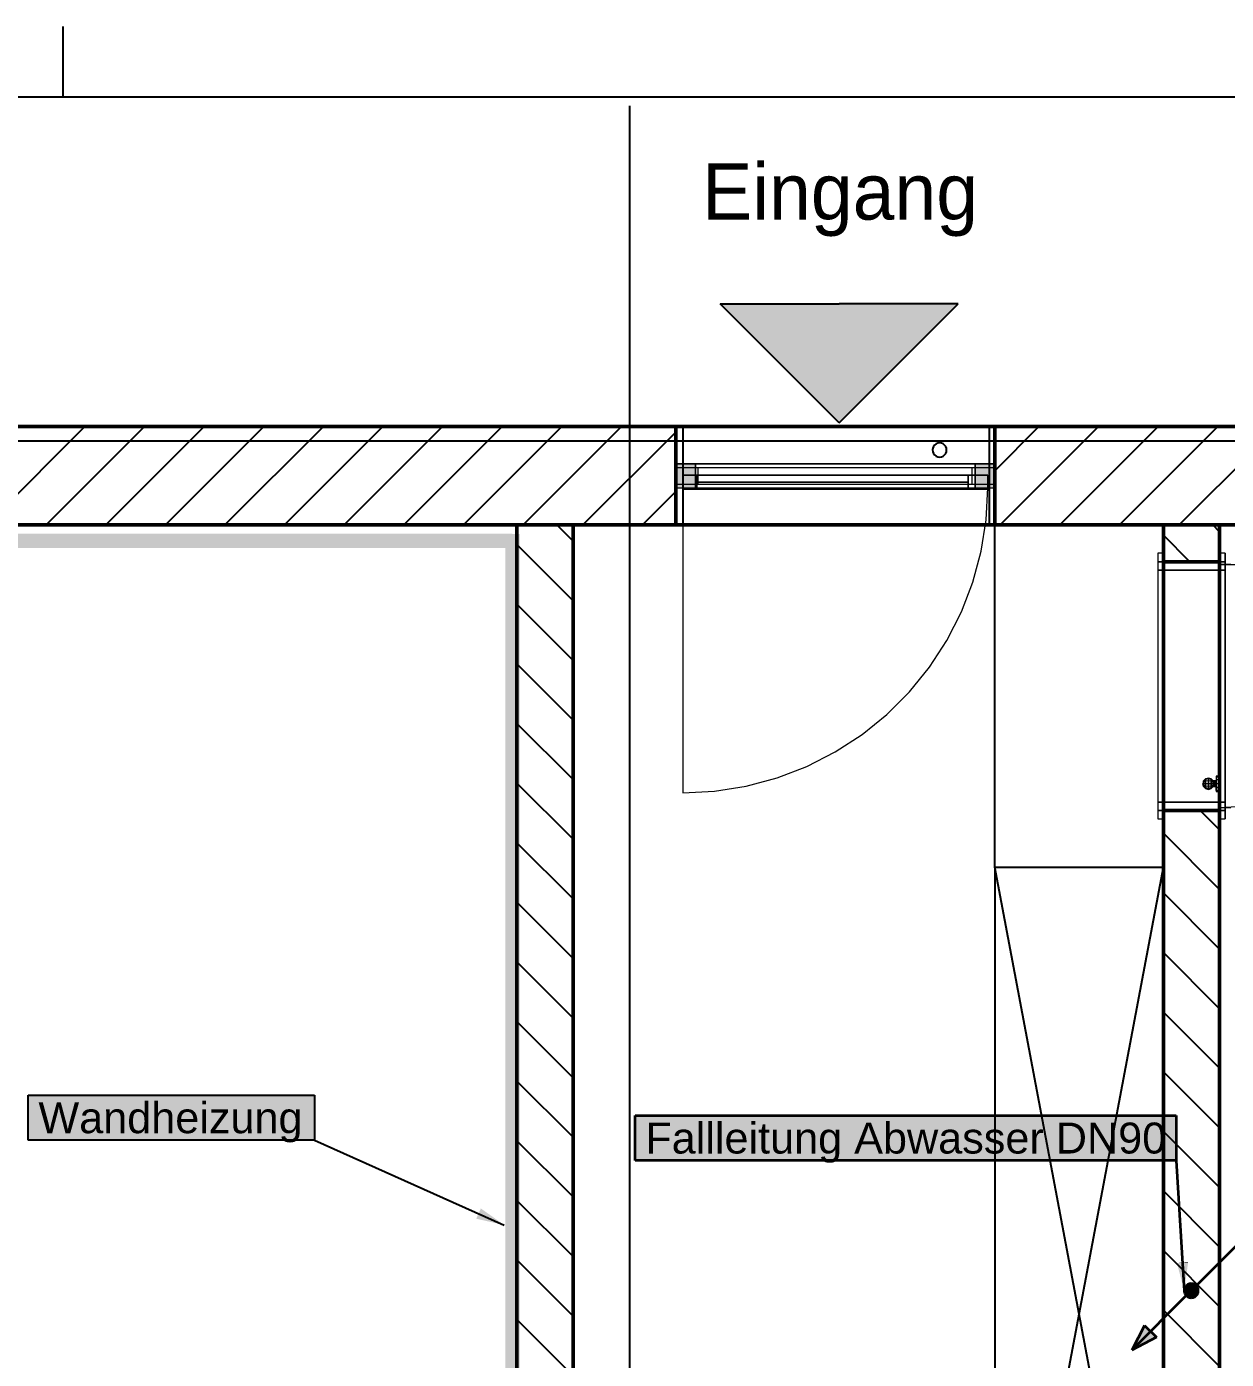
# Model space of a CAD drawing. Extents: x 0 to 756, y -25 to 420.
# Drawn here: x 211.4 to 296.8, y 325.2 to 420 of the extents above; entities that cross this region are included whole.
import ezdxf
from ezdxf.lldxf.tags import DXFTag

# ---------------------------------------------------------------- set-up
doc = ezdxf.new("R2010")
doc.units = 0
doc.layers.get('0').update_dxf_attribs({"lineweight": 25})
doc.layers.get('DEFPOINTS').update_dxf_attribs({"lineweight": 25})
for name, color, linetype, lineweight in [('A_Aussenwand', 7, 'Continuous', 25), ('A_Fenster', 7, 'Continuous', 25), ('A_Innenwand', 7, 'Continuous', 25), ('A_Tuer', 7, 'Continuous', 25), ('ALLGEMEIN01', 7, 'Continuous', 13), ('ALLGEMEIN03', 7, 'Continuous', 25), ('DESIGN', 7, 'Continuous', 18), ('H_Heizung', 7, 'Continuous', 25), ('PFOSTEN__ST_TZEN', 7, 'Continuous', 13), ('S_Text', 7, 'Continuous', 35), ('Standard', 7, 'Continuous', 25), ('T_R', 7, 'Continuous', 13), ('T_R_2D', 7, 'Continuous', 13), ('T_R_EINGANG', 7, 'Continuous', 13), ('T_R_EINGANG_2D', 7, 'Continuous', 13), ('WAND_HOLZ_NICHT_TRAGEND', 7, 'Continuous', 13), ('WAND_HOLZ_TRAGEND', 7, 'Continuous', 13), ('X_Planrahmen', 7, 'Continuous', 25), ('X_Text', 7, 'Continuous', 25)]:
    doc.layers.add(name, color=color, linetype=linetype, lineweight=lineweight)
doc.layers.add('A_Geschossdecke', color=7, linetype='Continuous', lineweight=25, true_color=0x008080)
doc.layers.add('S_Schmutzwasser', color=7, linetype='Continuous', lineweight=35, true_color=0x808040)
doc.styles.get("Standard").update_dxf_attribs({"font": 'arial.ttf'})
tags = doc.linetypes.add('fein_strichliert', pattern=[4, 1, -2, 1]).pattern_tags.tags
tags[8:9] = [DXFTag(74, 4), DXFTag(75, 0), DXFTag(340, '0'), DXFTag(46, 0.0), DXFTag(50, 0.0), DXFTag(44, 0.0), DXFTag(45, 0.0)]
tags[6:7] = [DXFTag(74, 4), DXFTag(75, 0), DXFTag(340, '0'), DXFTag(46, 0.0), DXFTag(50, 0.0), DXFTag(44, 0.0), DXFTag(45, 0.0)]
tags[4:5] = [DXFTag(74, 4), DXFTag(75, 0), DXFTag(340, '0'), DXFTag(46, 0.0), DXFTag(50, 0.0), DXFTag(44, 0.0), DXFTag(45, 0.0)]
tags = doc.linetypes.add('VERDECKT2_S2', pattern=[0.27, 0.2, -0.07]).pattern_tags.tags
tags[6:7] = [DXFTag(74, 4), DXFTag(75, 0), DXFTag(340, '0'), DXFTag(46, 1.0), DXFTag(50, 0.0), DXFTag(44, 0.0), DXFTag(45, 0.0)]
tags[4:5] = [DXFTag(74, 4), DXFTag(75, 0), DXFTag(340, '0'), DXFTag(46, 1.0), DXFTag(50, 0.0), DXFTag(44, 0.0), DXFTag(45, 0.0)]

# ---------------------------------------------------------------- blocks, each defined once
blk = doc.blocks.new('Blockreferenz-A0T78OPROY', base_point=(0, -25))
at = {"layer": 'X_Planrahmen', "color": 0, "linetype": 'ByBlock', "lineweight": -2, "ltscale": 0.25}
for p, q in [((214, 415), (214, 420)), ((20, 415), (589, 415))]:
    blk.add_line(p, q, dxfattribs=at)
blk = doc.blocks.new('Referenz-A0T78OQ1OY')
at = {"layer": 'ALLGEMEIN01', "color": 0, "linetype": 'VERDECKT2_S2', "lineweight": -2, "ltscale": 0.25}
blk.add_line((254.279, 414.358), (254.279, 5.705), dxfattribs=at)
at = {"layer": 'ALLGEMEIN03', "color": 0, "lineweight": -2}
for p, q in [((269.213, 391.812), (260.742, 400.284)), ((260.742, 400.284), (269.213, 400.284)), ((269.213, 391.812), (277.685, 400.284)), ((277.685, 400.284), (269.213, 400.284)), ((280.279, 360.17), (280.279, 384.533)), ((292.279, 384.533), (292.279, 360.17)), ((292.279, 381.918), (292.279, 360.17)), ((280.279, 360.17), (280.279, 296.533)), ((280.279, 296.533), (292.279, 360.17)), ((292.279, 296.533), (280.279, 360.17)), ((280.279, 360.17), (292.279, 360.17)), ((292.279, 360.17), (292.279, 296.533))]:
    blk.add_line(p, q, dxfattribs=at)
at = {"layer": 'DEFPOINTS', "color": 0, "linetype": 'Continuous', "lineweight": -2, "ltscale": 0.25}
for p, q in [((257.579, 391.533), (257.579, 391.533)), ((257.579, 391.533), (257.579, 391.533)), ((280.279, 391.533), (280.279, 391.533)), ((280.279, 391.533), (280.279, 391.533)), ((246.279, 384.533), (246.279, 384.533)), ((246.279, 384.533), (246.279, 384.533)), ((246.279, 384.533), (246.279, 384.533)), ((246.279, 384.533), (246.279, 384.533)), ((250.279, 384.533), (250.279, 384.533)), ((250.279, 384.533), (250.279, 384.533)), ((250.279, 384.533), (250.279, 384.533)), ((250.279, 384.533), (250.279, 384.533)), ((292.279, 384.533), (292.279, 384.533)), ((292.279, 384.533), (292.279, 384.533)), ((296.279, 384.533), (296.279, 384.533)), ((296.279, 384.533), (296.279, 384.533))]:
    blk.add_line(p, q, dxfattribs=at)
at = {"layer": 'DESIGN', "color": 0, "lineweight": -2}
for points in [[(269.213, 391.812), (269.213, 400.284), (260.742, 400.284)], [(269.213, 391.812), (277.685, 400.284), (269.213, 400.284)]]:
    blk.add_solid(points, dxfattribs=at)
at = {"layer": 'Standard', "color": 0, "lineweight": -2}
for p, q in [((275.871, 390.002), (275.854, 389.872)), ((275.871, 390.002), (275.854, 389.872)), ((275.854, 389.872), (275.871, 389.743)), ((275.854, 389.872), (275.871, 389.743)), ((275.921, 390.122), (275.871, 390.002)), ((275.921, 390.122), (275.871, 390.002)), ((276, 390.226), (275.921, 390.122)), ((276, 390.226), (275.921, 390.122)), ((276.104, 390.305), (276, 390.226)), ((276.104, 390.305), (276, 390.226)), ((276.224, 390.355), (276.104, 390.305)), ((276.224, 390.355), (276.104, 390.305)), ((276.354, 390.372), (276.224, 390.355)), ((276.354, 390.372), (276.224, 390.355)), ((276.483, 390.355), (276.354, 390.372)), ((276.483, 390.355), (276.354, 390.372)), ((276.604, 390.305), (276.483, 390.355)), ((276.604, 390.305), (276.483, 390.355)), ((276.707, 390.226), (276.604, 390.305)), ((276.707, 390.226), (276.604, 390.305)), ((276.787, 390.122), (276.707, 390.226)), ((276.787, 390.122), (276.707, 390.226)), ((276.837, 390.002), (276.787, 390.122)), ((276.837, 390.002), (276.787, 390.122)), ((276.854, 389.872), (276.837, 390.002)), ((276.854, 389.872), (276.837, 390.002)), ((276.837, 389.743), (276.854, 389.872)), ((276.837, 389.743), (276.854, 389.872)), ((275.871, 389.743), (275.921, 389.622)), ((275.871, 389.743), (275.921, 389.622)), ((275.921, 389.622), (276, 389.519)), ((275.921, 389.622), (276, 389.519)), ((276, 389.519), (276.104, 389.439)), ((276, 389.519), (276.104, 389.439)), ((276.104, 389.439), (276.224, 389.389)), ((276.104, 389.439), (276.224, 389.389)), ((276.224, 389.389), (276.354, 389.372)), ((276.224, 389.389), (276.354, 389.372)), ((276.354, 389.372), (276.483, 389.389)), ((276.354, 389.372), (276.483, 389.389)), ((276.483, 389.389), (276.604, 389.439)), ((276.483, 389.389), (276.604, 389.439)), ((276.604, 389.439), (276.707, 389.519)), ((276.604, 389.439), (276.707, 389.519)), ((276.707, 389.519), (276.787, 389.622)), ((276.707, 389.519), (276.787, 389.622)), ((276.787, 389.622), (276.837, 389.743)), ((276.787, 389.622), (276.837, 389.743))]:
    blk.add_line(p, q, dxfattribs=at)
at = {"layer": 'T_R', "color": 0, "linetype": 'Continuous', "ltscale": 0.13}
for p, q in [((258.979, 388.893), (257.579, 388.893)), ((257.579, 388.893), (257.579, 387.173)), ((257.579, 388.893), (257.579, 388.893)), ((257.579, 388.893), (257.579, 387.173)), ((257.579, 388.893), (258.979, 388.893)), ((258.979, 387.173), (258.979, 388.893)), ((258.979, 388.893), (258.979, 387.173)), ((258.979, 388.893), (258.979, 388.893)), ((278.879, 388.893), (258.979, 388.893)), ((258.979, 388.893), (258.979, 387.173)), ((258.979, 388.893), (258.979, 388.893)), ((258.979, 388.893), (258.979, 387.173)), ((258.979, 388.893), (278.879, 388.893)), ((280.279, 388.893), (278.879, 388.893)), ((278.879, 388.893), (278.879, 387.173)), ((278.879, 388.893), (278.879, 388.893)), ((278.879, 388.893), (278.879, 387.173)), ((278.879, 388.893), (280.279, 388.893)), ((278.879, 387.173), (278.879, 388.893)), ((278.879, 388.893), (278.879, 387.173)), ((278.879, 388.893), (278.879, 388.893)), ((280.279, 387.173), (280.279, 388.893)), ((280.279, 388.893), (280.279, 387.173)), ((280.279, 388.893), (280.279, 388.893)), ((259.079, 388.073), (258.079, 388.073)), ((258.079, 388.073), (258.079, 387.073)), ((258.079, 388.073), (258.079, 388.073)), ((258.079, 388.073), (258.079, 387.073)), ((258.079, 388.073), (259.079, 388.073)), ((259.079, 387.073), (259.079, 388.073)), ((259.079, 388.073), (259.079, 387.073)), ((259.079, 388.073), (259.079, 388.073)), ((278.379, 388.073), (259.079, 388.073)), ((259.079, 388.073), (259.079, 387.073)), ((259.079, 388.073), (259.079, 388.073)), ((259.079, 388.073), (259.079, 387.073)), ((259.079, 388.073), (278.379, 388.073)), ((278.379, 388.073), (259.079, 388.073)), ((259.079, 388.073), (259.079, 387.073)), ((259.079, 388.073), (259.079, 388.073)), ((259.079, 388.073), (259.079, 387.073)), ((259.079, 388.073), (278.379, 388.073)), ((279.779, 388.073), (278.379, 388.073)), ((278.379, 388.073), (278.379, 387.073)), ((278.379, 388.073), (278.379, 388.073)), ((278.379, 388.073), (278.379, 387.073)), ((278.379, 388.073), (279.779, 388.073)), ((278.379, 387.073), (278.379, 388.073)), ((278.379, 388.073), (278.379, 387.073)), ((278.379, 388.073), (278.379, 388.073)), ((278.379, 387.073), (278.379, 388.073)), ((278.379, 388.073), (278.379, 387.073)), ((278.379, 388.073), (278.379, 388.073)), ((279.779, 387.073), (279.779, 388.073)), ((279.779, 388.073), (279.779, 387.073)), ((279.779, 388.073), (279.779, 388.073)), ((257.579, 387.173), (258.979, 387.173)), ((257.579, 387.173), (257.579, 387.173)), ((257.579, 387.173), (258.979, 387.173)), ((258.079, 387.073), (259.079, 387.073)), ((258.079, 387.073), (258.079, 387.073)), ((258.079, 387.073), (259.079, 387.073)), ((258.979, 387.173), (258.979, 387.173)), ((258.979, 387.173), (278.879, 387.173)), ((258.979, 387.173), (258.979, 387.173)), ((258.979, 387.173), (278.879, 387.173)), ((278.379, 387.573), (259.079, 387.573)), ((259.079, 387.573), (259.079, 387.573)), ((259.079, 387.573), (278.379, 387.573)), ((259.079, 387.073), (259.079, 387.073)), ((259.079, 387.073), (278.379, 387.073)), ((259.079, 387.073), (259.079, 387.073)), ((259.079, 387.073), (278.379, 387.073)), ((259.079, 387.073), (278.379, 387.073)), ((259.079, 387.073), (259.079, 387.073)), ((259.079, 387.073), (278.379, 387.073)), ((278.379, 387.573), (278.379, 387.573)), ((278.379, 387.073), (279.779, 387.073)), ((278.379, 387.073), (278.379, 387.073)), ((278.379, 387.073), (279.779, 387.073)), ((278.379, 387.073), (278.379, 387.073)), ((278.379, 387.073), (278.379, 387.073)), ((278.879, 387.173), (280.279, 387.173)), ((278.879, 387.173), (278.879, 387.173)), ((278.879, 387.173), (280.279, 387.173)), ((278.879, 387.173), (278.879, 387.173)), ((279.779, 387.073), (279.779, 387.073)), ((280.279, 387.173), (280.279, 387.173)), ((291.879, 382.518), (291.879, 381.918)), ((292.279, 382.518), (291.879, 382.518)), ((291.879, 382.518), (291.879, 382.518)), ((291.879, 382.518), (291.879, 381.918)), ((292.279, 382.518), (291.879, 382.518)), ((292.279, 381.918), (292.279, 382.518)), ((292.279, 382.518), (292.279, 382.518)), ((292.279, 382.518), (292.279, 381.918)), ((296.279, 382.518), (296.279, 381.918)), ((296.679, 382.518), (296.279, 382.518)), ((296.279, 382.518), (296.279, 382.518)), ((296.279, 382.518), (296.279, 381.918)), ((296.679, 382.518), (296.279, 382.518)), ((296.679, 381.918), (296.679, 382.518)), ((296.679, 382.518), (296.679, 382.518)), ((296.679, 382.518), (296.679, 381.918)), ((291.879, 381.918), (291.879, 381.318)), ((296.679, 381.918), (291.879, 381.918)), ((291.879, 381.918), (291.879, 381.318)), ((291.879, 381.918), (291.879, 381.918)), ((291.879, 381.918), (296.679, 381.918)), ((291.879, 381.918), (292.279, 381.918)), ((291.879, 381.918), (291.879, 381.918)), ((292.279, 381.918), (291.879, 381.918)), ((291.879, 381.918), (291.879, 364.218)), ((292.279, 381.918), (291.879, 381.918)), ((291.879, 381.918), (291.879, 364.218)), ((291.879, 381.918), (291.879, 381.918)), ((291.879, 381.918), (292.279, 381.918)), ((291.879, 381.318), (296.679, 381.318)), ((291.879, 381.318), (291.879, 381.318)), ((291.879, 381.318), (296.679, 381.318)), ((291.879, 381.318), (291.879, 364.818)), ((296.679, 381.318), (291.879, 381.318)), ((291.879, 381.318), (291.879, 364.818)), ((291.879, 381.318), (291.879, 381.318)), ((291.879, 381.318), (296.679, 381.318)), ((292.279, 381.918), (292.279, 381.918)), ((292.279, 364.218), (292.279, 381.918)), ((292.279, 381.918), (292.279, 364.218)), ((292.279, 381.918), (292.279, 381.918)), ((296.279, 381.918), (296.279, 381.718)), ((296.279, 381.918), (296.679, 381.918)), ((296.279, 381.918), (296.279, 381.918)), ((296.679, 381.918), (296.279, 381.918)), ((296.279, 381.918), (296.279, 364.218)), ((296.679, 381.918), (296.279, 381.918)), ((296.279, 381.918), (296.279, 364.218)), ((296.279, 381.918), (296.279, 381.918)), ((296.279, 381.918), (296.679, 381.918)), ((296.279, 381.718), (296.279, 364.418)), ((297.079, 381.718), (296.279, 381.718)), ((296.279, 381.718), (296.279, 364.418)), ((296.279, 381.718), (296.279, 381.718)), ((296.279, 381.718), (297.079, 381.718)), ((296.679, 381.318), (296.679, 381.918)), ((296.679, 381.918), (296.679, 381.318)), ((296.679, 381.918), (296.679, 381.918)), ((296.679, 381.918), (296.679, 381.918)), ((296.679, 364.218), (296.679, 381.918)), ((296.679, 381.918), (296.679, 364.218)), ((296.679, 381.918), (296.679, 381.918)), ((296.679, 381.318), (296.679, 381.318)), ((296.679, 364.818), (296.679, 381.318)), ((296.679, 381.318), (296.679, 364.818)), ((296.679, 381.318), (296.679, 381.318)), ((295.133, 366.318), (295.079, 366.118)), ((295.133, 366.291), (295.079, 366.118)), ((295.133, 366.291), (295.079, 366.118)), ((295.133, 366.218), (295.079, 366.118)), ((295.133, 366.218), (295.079, 366.118)), ((295.133, 365.945), (295.079, 366.118)), ((295.079, 366.118), (295.133, 365.918)), ((295.133, 366.018), (295.079, 366.118)), ((295.133, 366.118), (295.079, 366.118)), ((295.133, 366.118), (295.079, 366.118)), ((295.133, 366.018), (295.079, 366.118)), ((295.133, 365.945), (295.079, 366.118)), ((295.279, 366.465), (295.133, 366.318)), ((295.279, 366.418), (295.133, 366.291)), ((295.279, 366.418), (295.133, 366.291)), ((295.133, 366.318), (295.133, 366.291)), ((295.133, 366.291), (295.133, 366.318)), ((295.279, 366.291), (295.133, 366.218)), ((295.133, 366.291), (295.133, 366.218)), ((295.279, 366.291), (295.133, 366.218)), ((295.133, 366.218), (295.133, 366.291)), ((295.133, 366.218), (295.133, 366.118)), ((295.133, 366.118), (295.133, 366.218)), ((295.279, 366.118), (295.133, 366.118)), ((295.133, 366.118), (295.133, 366.018)), ((295.279, 366.118), (295.133, 366.118)), ((295.133, 366.018), (295.133, 366.118)), ((295.479, 366.518), (295.279, 366.465)), ((295.479, 366.465), (295.279, 366.418)), ((295.279, 366.465), (295.279, 366.418)), ((295.479, 366.465), (295.279, 366.418)), ((295.279, 366.418), (295.279, 366.465)), ((295.279, 366.418), (295.279, 366.291)), ((295.279, 366.291), (295.279, 366.418)), ((295.479, 366.318), (295.279, 366.291)), ((295.479, 366.318), (295.279, 366.291)), ((295.279, 366.291), (295.279, 366.118)), ((295.279, 366.118), (295.279, 366.291)), ((295.479, 366.118), (295.279, 366.118)), ((295.279, 366.118), (295.279, 365.945)), ((295.479, 366.118), (295.279, 366.118)), ((295.279, 365.945), (295.279, 366.118)), ((295.679, 366.465), (295.479, 366.518)), ((295.479, 366.518), (295.479, 366.465)), ((295.479, 366.465), (295.479, 366.518)), ((295.679, 366.418), (295.479, 366.465)), ((295.479, 366.465), (295.479, 366.318)), ((295.679, 366.418), (295.479, 366.465)), ((295.479, 366.318), (295.479, 366.465)), ((295.679, 366.291), (295.479, 366.318)), ((295.479, 366.318), (295.479, 366.118)), ((295.679, 366.291), (295.479, 366.318)), ((295.479, 366.118), (295.479, 366.318)), ((295.679, 366.118), (295.479, 366.118)), ((295.479, 366.118), (295.479, 365.918)), ((295.679, 366.118), (295.479, 366.118)), ((295.479, 365.918), (295.479, 366.118)), ((295.826, 366.318), (295.679, 366.465)), ((295.679, 366.465), (295.679, 366.418)), ((295.679, 366.418), (295.679, 366.465)), ((295.826, 366.291), (295.679, 366.418)), ((295.679, 366.418), (295.679, 366.291)), ((295.826, 366.291), (295.679, 366.418)), ((295.679, 366.291), (295.679, 366.418)), ((295.826, 366.218), (295.679, 366.291)), ((295.679, 366.291), (295.679, 366.118)), ((295.826, 366.218), (295.679, 366.291)), ((295.679, 366.118), (295.679, 366.291)), ((295.826, 366.118), (295.679, 366.118)), ((295.679, 366.118), (295.679, 365.945)), ((295.826, 366.118), (295.679, 366.118)), ((295.679, 365.945), (295.679, 366.118)), ((296.029, 366.318), (295.826, 366.318)), ((295.826, 366.318), (295.826, 366.291)), ((295.826, 366.291), (295.826, 366.318)), ((296.029, 366.291), (295.826, 366.291)), ((295.826, 366.291), (295.826, 366.218)), ((296.029, 366.291), (295.826, 366.291)), ((295.826, 366.218), (295.826, 366.291)), ((296.029, 366.218), (295.826, 366.218)), ((295.826, 366.218), (295.826, 366.118)), ((296.029, 366.218), (295.826, 366.218)), ((295.826, 366.118), (295.826, 366.218)), ((296.029, 366.118), (295.826, 366.118)), ((295.826, 366.118), (295.826, 366.018)), ((296.029, 366.118), (295.826, 366.118)), ((295.826, 366.018), (295.826, 366.118)), ((296.279, 366.668), (296.029, 366.668)), ((296.029, 366.668), (296.029, 366.594)), ((296.279, 366.668), (296.029, 366.668)), ((296.029, 366.668), (296.029, 366.594)), ((296.029, 366.668), (296.029, 366.594)), ((296.029, 366.668), (296.029, 366.594)), ((296.279, 366.594), (296.029, 366.594)), ((296.029, 366.594), (296.029, 366.393)), ((296.279, 366.594), (296.029, 366.594)), ((296.029, 366.594), (296.029, 366.393)), ((296.029, 366.594), (296.029, 366.393)), ((296.279, 366.594), (296.029, 366.594)), ((296.029, 366.594), (296.029, 366.393)), ((296.279, 366.594), (296.029, 366.594)), ((296.279, 366.393), (296.029, 366.393)), ((296.029, 366.393), (296.029, 366.118)), ((296.279, 366.393), (296.029, 366.393)), ((296.029, 366.393), (296.029, 366.118)), ((296.029, 366.393), (296.029, 366.118)), ((296.279, 366.393), (296.029, 366.393)), ((296.029, 366.393), (296.029, 366.118)), ((296.279, 366.393), (296.029, 366.393)), ((296.029, 366.291), (296.029, 366.318)), ((296.029, 366.291), (296.029, 366.318)), ((296.029, 366.218), (296.029, 366.291)), ((296.029, 366.218), (296.029, 366.291)), ((296.029, 366.118), (296.029, 366.218)), ((296.029, 366.118), (296.029, 366.218)), ((296.029, 366.018), (296.029, 366.118)), ((296.279, 366.118), (296.029, 366.118)), ((296.029, 366.118), (296.029, 365.843)), ((296.279, 366.118), (296.029, 366.118)), ((296.029, 366.118), (296.029, 365.843)), ((296.029, 366.118), (296.029, 365.843)), ((296.029, 366.018), (296.029, 366.118)), ((296.279, 366.118), (296.029, 366.118)), ((296.029, 366.118), (296.029, 365.843)), ((296.279, 366.118), (296.029, 366.118)), ((296.279, 366.594), (296.279, 366.668)), ((296.279, 366.594), (296.279, 366.668)), ((296.279, 366.668), (296.279, 366.594)), ((296.279, 366.594), (296.279, 366.668)), ((296.279, 366.393), (296.279, 366.594)), ((296.279, 366.393), (296.279, 366.594)), ((296.279, 366.594), (296.279, 366.393)), ((296.279, 366.393), (296.279, 366.594)), ((296.279, 366.118), (296.279, 366.393)), ((296.279, 366.118), (296.279, 366.393)), ((296.279, 366.393), (296.279, 366.118)), ((296.279, 366.118), (296.279, 366.393)), ((296.279, 365.843), (296.279, 366.118)), ((296.279, 365.843), (296.279, 366.118)), ((296.279, 366.118), (296.279, 365.843)), ((296.279, 365.843), (296.279, 366.118)), ((295.279, 365.945), (295.133, 366.018)), ((295.133, 366.018), (295.133, 365.945)), ((295.279, 365.945), (295.133, 366.018)), ((295.133, 365.945), (295.133, 366.018)), ((295.279, 365.818), (295.133, 365.945)), ((295.133, 365.945), (295.133, 365.918)), ((295.279, 365.818), (295.133, 365.945)), ((295.133, 365.918), (295.133, 365.945)), ((295.133, 365.918), (295.279, 365.772)), ((295.479, 365.918), (295.279, 365.945)), ((295.279, 365.945), (295.279, 365.818)), ((295.479, 365.918), (295.279, 365.945)), ((295.279, 365.818), (295.279, 365.945)), ((295.479, 365.772), (295.279, 365.818)), ((295.279, 365.818), (295.279, 365.772)), ((295.479, 365.772), (295.279, 365.818)), ((295.279, 365.772), (295.279, 365.818)), ((295.279, 365.772), (295.479, 365.718)), ((295.679, 365.945), (295.479, 365.918)), ((295.679, 365.945), (295.479, 365.918)), ((295.479, 365.918), (295.479, 365.772)), ((295.479, 365.772), (295.479, 365.918)), ((295.679, 365.818), (295.479, 365.772)), ((295.679, 365.818), (295.479, 365.772)), ((295.479, 365.718), (295.679, 365.772)), ((295.479, 365.772), (295.479, 365.718)), ((295.479, 365.718), (295.479, 365.772)), ((295.826, 366.018), (295.679, 365.945)), ((295.826, 366.018), (295.679, 365.945)), ((295.826, 365.945), (295.679, 365.818)), ((295.679, 365.945), (295.679, 365.818)), ((295.679, 365.818), (295.826, 365.945)), ((295.679, 365.818), (295.679, 365.945)), ((295.679, 365.772), (295.826, 365.918)), ((295.679, 365.818), (295.679, 365.772)), ((295.679, 365.772), (295.679, 365.818)), ((296.029, 366.018), (295.826, 366.018)), ((295.826, 366.018), (295.826, 365.945)), ((296.029, 366.018), (295.826, 366.018)), ((295.826, 365.945), (295.826, 366.018)), ((296.029, 365.945), (295.826, 365.945)), ((295.826, 365.945), (295.826, 365.918)), ((295.826, 365.918), (295.826, 365.945)), ((295.826, 365.945), (296.029, 365.945)), ((295.826, 365.918), (296.029, 365.918)), ((296.029, 365.945), (296.029, 366.018)), ((296.029, 365.945), (296.029, 366.018)), ((296.029, 365.918), (296.029, 365.945)), ((296.029, 365.945), (296.029, 365.918)), ((296.279, 365.843), (296.029, 365.843)), ((296.029, 365.843), (296.029, 365.642)), ((296.279, 365.843), (296.029, 365.843)), ((296.029, 365.843), (296.029, 365.642)), ((296.029, 365.642), (296.029, 365.843)), ((296.029, 365.843), (296.279, 365.843)), ((296.029, 365.843), (296.029, 365.642)), ((296.279, 365.843), (296.029, 365.843)), ((296.279, 365.642), (296.029, 365.642)), ((296.029, 365.642), (296.029, 365.568)), ((296.279, 365.642), (296.029, 365.642)), ((296.029, 365.642), (296.029, 365.568)), ((296.279, 365.642), (296.029, 365.642)), ((296.029, 365.642), (296.029, 365.568)), ((296.279, 365.642), (296.029, 365.642)), ((296.029, 365.642), (296.029, 365.568)), ((296.029, 365.568), (296.279, 365.568)), ((296.029, 365.568), (296.279, 365.568)), ((296.279, 365.642), (296.279, 365.843)), ((296.279, 365.642), (296.279, 365.843)), ((296.279, 365.843), (296.279, 365.642)), ((296.279, 365.843), (296.279, 365.642)), ((296.279, 365.568), (296.279, 365.642)), ((296.279, 365.568), (296.279, 365.642)), ((296.279, 365.642), (296.279, 365.568)), ((296.279, 365.568), (296.279, 365.642)), ((291.879, 364.818), (291.879, 364.218)), ((296.679, 364.818), (291.879, 364.818)), ((291.879, 364.818), (291.879, 364.218)), ((291.879, 364.818), (291.879, 364.818)), ((291.879, 364.818), (296.679, 364.818)), ((291.879, 364.818), (296.679, 364.818)), ((291.879, 364.818), (291.879, 364.818)), ((291.879, 364.818), (296.679, 364.818)), ((291.879, 364.218), (296.679, 364.218)), ((291.879, 364.218), (291.879, 364.218)), ((291.879, 364.218), (296.679, 364.218)), ((291.879, 364.218), (291.879, 363.618)), ((292.279, 364.218), (291.879, 364.218)), ((291.879, 364.218), (291.879, 363.618)), ((291.879, 364.218), (291.879, 364.218)), ((291.879, 364.218), (292.279, 364.218)), ((291.879, 364.218), (292.279, 364.218)), ((291.879, 364.218), (291.879, 364.218)), ((291.879, 364.218), (292.279, 364.218)), ((292.279, 363.618), (292.279, 364.218)), ((292.279, 364.218), (292.279, 363.618)), ((292.279, 364.218), (292.279, 364.218)), ((292.279, 364.218), (292.279, 364.218)), ((296.279, 364.418), (296.279, 364.218)), ((296.279, 364.418), (297.079, 364.418)), ((296.279, 364.418), (296.279, 364.418)), ((296.279, 364.418), (297.079, 364.418)), ((296.279, 364.218), (296.279, 363.618)), ((296.679, 364.218), (296.279, 364.218)), ((296.279, 364.218), (296.279, 363.618)), ((296.279, 364.218), (296.279, 364.218)), ((296.279, 364.218), (296.679, 364.218)), ((296.279, 364.218), (296.679, 364.218)), ((296.279, 364.218), (296.279, 364.218)), ((296.279, 364.218), (296.679, 364.218)), ((296.679, 364.218), (296.679, 364.818)), ((296.679, 364.818), (296.679, 364.218)), ((296.679, 364.818), (296.679, 364.818)), ((296.679, 364.818), (296.679, 364.818)), ((296.679, 364.218), (296.679, 364.218)), ((296.679, 363.618), (296.679, 364.218)), ((296.679, 364.218), (296.679, 363.618)), ((296.679, 364.218), (296.679, 364.218)), ((296.679, 364.218), (296.679, 364.218)), ((291.879, 363.618), (292.279, 363.618)), ((291.879, 363.618), (291.879, 363.618)), ((291.879, 363.618), (292.279, 363.618)), ((292.279, 363.618), (292.279, 363.618)), ((296.279, 363.618), (296.679, 363.618)), ((296.279, 363.618), (296.279, 363.618)), ((296.279, 363.618), (296.679, 363.618)), ((296.679, 363.618), (296.679, 363.618))]:
    blk.add_line(p, q, dxfattribs=at)
at = {"layer": 'T_R_2D', "color": 0, "linetype": 'Continuous', "ltscale": 0.13}
for p, q in [((296.279, 381.718), (313.579, 381.718)), ((296.279, 364.418), (298.364, 364.544))]:
    blk.add_line(p, q, dxfattribs=at)
at = {"layer": 'T_R_EINGANG', "color": 0, "linetype": 'Continuous', "ltscale": 0.13}
for p, q in [((258.979, 388.893), (257.579, 388.893)), ((257.579, 388.893), (257.579, 387.173)), ((258.979, 387.173), (258.979, 388.893)), ((280.279, 388.893), (278.879, 388.893)), ((278.879, 388.893), (278.879, 387.173)), ((280.279, 387.173), (280.279, 388.893)), ((257.579, 387.173), (258.979, 387.173)), ((278.879, 387.173), (280.279, 387.173))]:
    blk.add_line(p, q, dxfattribs=at)
for points in [[(257.579, 387.173), (258.979, 387.173), (257.579, 388.893)], [(258.979, 387.173), (258.979, 388.893), (257.579, 388.893)], [(278.879, 387.173), (280.279, 387.173), (278.879, 388.893)], [(280.279, 387.173), (280.279, 388.893), (278.879, 388.893)]]:
    blk.add_solid(points, dxfattribs=at)
at = {"layer": 'T_R_EINGANG_2D', "color": 0, "linetype": 'Continuous', "ltscale": 0.13}
for p, q in [((258.079, 387.173), (258.079, 365.473)), ((279.66, 384.905), (279.779, 387.173)), ((279.305, 382.661), (279.66, 384.905)), ((278.717, 380.467), (279.305, 382.661)), ((277.903, 378.347), (278.717, 380.467)), ((276.872, 376.323), (277.903, 378.347)), ((275.635, 374.418), (276.872, 376.323)), ((274.205, 372.653), (275.635, 374.418)), ((272.599, 371.047), (274.205, 372.653)), ((270.834, 369.617), (272.599, 371.047)), ((268.929, 368.38), (270.834, 369.617)), ((266.905, 367.349), (268.929, 368.38)), ((264.785, 366.535), (266.905, 367.349)), ((262.591, 365.947), (264.785, 366.535)), ((258.079, 365.473), (260.347, 365.592)), ((260.347, 365.592), (262.591, 365.947))]:
    blk.add_line(p, q, dxfattribs=at)
at = {"layer": 'WAND_HOLZ_NICHT_TRAGEND', "color": 0, "lineweight": 50}
for p, q in [((246.279, 384.533), (246.279, 268.533)), ((250.279, 384.533), (246.279, 384.533)), ((246.279, 268.533), (246.279, 384.533)), ((246.279, 384.533), (250.279, 384.533)), ((246.279, 384.533), (246.279, 384.533)), ((250.279, 268.533), (250.279, 384.533)), ((250.279, 384.533), (250.279, 268.533)), ((250.279, 384.533), (250.279, 384.533)), ((292.279, 384.533), (292.279, 271.533)), ((296.279, 384.533), (292.279, 384.533)), ((292.279, 381.918), (292.279, 384.533)), ((292.279, 384.533), (296.279, 384.533)), ((292.279, 384.533), (292.279, 384.533)), ((296.279, 271.533), (296.279, 384.533)), ((296.279, 384.533), (296.279, 381.918)), ((296.279, 384.533), (296.279, 384.533)), ((296.279, 381.918), (292.279, 381.918)), ((292.279, 381.918), (292.279, 381.918)), ((296.279, 381.918), (292.279, 381.918)), ((292.279, 364.218), (292.279, 381.918)), ((296.279, 381.918), (296.279, 381.918)), ((296.279, 381.918), (296.279, 364.218)), ((296.279, 364.218), (292.279, 364.218)), ((292.279, 364.218), (292.279, 364.218)), ((292.279, 364.218), (296.279, 364.218)), ((292.279, 364.218), (292.279, 271.533)), ((296.279, 364.218), (296.279, 364.218)), ((296.279, 271.533), (296.279, 364.218))]:
    blk.add_line(p, q, dxfattribs=at)
at = {"layer": 'WAND_HOLZ_TRAGEND', "color": 0, "lineweight": 50}
for p, q in [((280.279, 391.533), (121.279, 391.533)), ((121.279, 391.533), (257.579, 391.533)), ((257.579, 391.533), (257.579, 384.533)), ((280.279, 391.533), (257.579, 391.533)), ((257.579, 391.533), (257.579, 391.533)), ((257.579, 384.533), (257.579, 391.533)), ((387.279, 391.533), (280.279, 391.533)), ((280.279, 391.533), (280.279, 384.533)), ((280.279, 391.533), (280.279, 391.533)), ((280.279, 391.533), (280.279, 384.533)), ((328.579, 391.533), (280.279, 391.533)), ((280.279, 384.533), (280.279, 391.533)), ((280.279, 391.533), (280.279, 391.533)), ((280.279, 384.533), (280.279, 391.533)), ((121.279, 384.533), (280.279, 384.533)), ((257.579, 384.533), (121.279, 384.533)), ((257.579, 384.533), (280.279, 384.533)), ((257.579, 384.533), (257.579, 384.533)), ((280.279, 384.533), (387.279, 384.533)), ((280.279, 384.533), (280.279, 384.533)), ((280.279, 384.533), (328.579, 384.533)), ((280.279, 384.533), (280.279, 384.533))]:
    blk.add_line(p, q, dxfattribs=at)
at = {"layer": 'PFOSTEN__ST_TZEN', "color": 0, "lineweight": -2, "insert": (259.462, 410.266), "char_height": 4, "attachment_point": 1}
blk.add_mtext('{\\fPosterama Text Light;Eingang}', dxfattribs=at)
blk = doc.blocks.new('Wand-A0T78OQ5OY', base_point=(114.279, 384.533))
at = {"color": 0, "linetype": 'ByBlock', "lineweight": -2, "ltscale": 0.25}
for p, q in [((179.979, 391.533), (257.579, 391.533)), ((280.279, 391.533), (328.579, 391.533)), ((179.979, 384.533), (246.279, 384.533)), ((250.279, 384.533), (257.579, 384.533)), ((280.279, 384.533), (292.279, 384.533)), ((296.279, 384.533), (328.579, 384.533))]:
    blk.add_line(p, q, dxfattribs=at)
at = {"color": 0, "lineweight": -2}
for p, q in [((208.535, 384.533), (215.535, 391.533)), ((212.778, 384.533), (219.778, 391.533)), ((217.021, 384.533), (224.021, 391.533)), ((221.263, 384.533), (228.263, 391.533)), ((225.506, 384.533), (232.506, 391.533)), ((229.749, 384.533), (236.749, 391.533)), ((233.991, 384.533), (240.991, 391.533)), ((238.234, 384.533), (245.234, 391.533)), ((242.476, 384.533), (249.476, 391.533)), ((246.719, 384.533), (253.719, 391.533)), ((250.962, 384.533), (257.579, 391.15)), ((280.279, 388.395), (283.418, 391.533)), ((280.66, 384.533), (287.66, 391.533)), ((284.903, 384.533), (291.903, 391.533)), ((289.146, 384.533), (296.146, 391.533)), ((293.388, 384.533), (300.388, 391.533)), ((255.204, 384.533), (257.579, 386.908))]:
    blk.add_line(p, q, dxfattribs=at)
blk = doc.blocks.new('Tür-A0T78OQ7OY', base_point=(258.079, 384.533))
at = {"color": 0, "linetype": 'ByBlock', "lineweight": -2, "ltscale": 0.25}
for p, q in [((258.079, 391.533), (258.079, 384.533)), ((279.879, 391.533), (279.879, 384.533))]:
    blk.add_line(p, q, dxfattribs=at)
blk = doc.blocks.new('Fenster-A0T78OQBOY', base_point=(257.579, 384.533))
at = {"color": 0, "linetype": 'ByBlock', "lineweight": -2, "ltscale": 0.25}
for p, q in [((257.579, 391.533), (280.279, 391.533)), ((257.579, 384.533), (257.579, 391.533)), ((280.279, 384.533), (280.279, 391.533)), ((257.579, 384.533), (280.279, 384.533))]:
    blk.add_line(p, q, dxfattribs=at)
at = {"color": 0, "linetype": 'ByBlock', "lineweight": 18, "ltscale": 0.18}
for p, q in [((257.579, 388.633), (280.279, 388.633)), ((259.179, 387.433), (259.179, 388.633)), ((278.679, 387.433), (278.679, 388.633)), ((257.579, 387.433), (280.279, 387.433))]:
    blk.add_line(p, q, dxfattribs=at)
at = {"color": 0, "linetype": 'fein_strichliert', "lineweight": 18, "ltscale": 0.18}
blk.add_line((280.279, 387.433), (280.279, 388.633), dxfattribs=at)
blk = doc.blocks.new('Geschossdecke-A0T78ORTOY', base_point=(115.279, 32.476))
at = {"color": 0, "linetype": 'ByBlock', "lineweight": -2, "ltscale": 0.25}
blk.add_line((115.279, 390.533), (393.279, 390.533), dxfattribs=at)
blk = doc.blocks.new('Wand-A0T78OS1OY', base_point=(292.279, 271.533))
at = {"color": 0, "linetype": 'ByBlock', "lineweight": -2, "ltscale": 0.25}
for p, q in [((292.279, 381.918), (292.279, 384.533)), ((296.279, 381.918), (296.279, 384.533)), ((292.279, 271.533), (292.279, 364.218)), ((296.279, 296.533), (296.279, 364.218))]:
    blk.add_line(p, q, dxfattribs=at)
at = {"color": 0, "lineweight": -2}
for p, q in [((296.279, 384.048), (295.795, 384.533)), ((294.167, 381.918), (292.279, 383.806)), ((296.279, 362.835), (294.896, 364.218)), ((296.279, 358.593), (292.279, 362.593)), ((296.279, 354.35), (292.279, 358.35)), ((296.279, 350.107), (292.279, 354.107)), ((296.279, 345.865), (292.279, 349.865)), ((296.279, 341.622), (292.279, 345.622)), ((296.279, 337.379), (292.279, 341.379)), ((296.279, 333.137), (292.279, 337.137)), ((296.279, 328.894), (292.279, 332.894)), ((296.279, 324.651), (292.279, 328.651))]:
    blk.add_line(p, q, dxfattribs=at)
blk = doc.blocks.new('Tür-A0T78OS3OY', base_point=(292.279, 364.218))
at = {"color": 0, "linetype": 'ByBlock', "lineweight": -2, "ltscale": 0.25}
for p, q in [((292.279, 381.918), (296.279, 381.918)), ((292.279, 364.218), (296.279, 364.218))]:
    blk.add_line(p, q, dxfattribs=at)
blk = doc.blocks.new('Wand-A0T78OS7OY', base_point=(246.279, 271.533))
at = {"color": 0, "linetype": 'ByBlock', "lineweight": -2, "ltscale": 0.25}
for p, q in [((246.279, 271.533), (246.279, 384.533)), ((250.279, 271.533), (250.279, 384.533))]:
    blk.add_line(p, q, dxfattribs=at)
at = {"color": 0, "lineweight": -2}
for p, q in [((250.279, 383.379), (249.126, 384.533)), ((250.279, 379.137), (246.279, 383.137)), ((250.279, 374.894), (246.279, 378.894)), ((250.279, 370.651), (246.279, 374.651)), ((250.279, 366.409), (246.279, 370.409)), ((250.279, 362.166), (246.279, 366.166)), ((250.279, 357.924), (246.279, 361.924)), ((250.279, 353.681), (246.279, 357.681)), ((250.279, 349.438), (246.279, 353.438)), ((250.279, 345.196), (246.279, 349.196)), ((250.279, 340.953), (246.279, 344.953)), ((250.279, 336.71), (246.279, 340.71)), ((250.279, 332.468), (246.279, 336.468)), ((250.279, 328.225), (246.279, 332.225)), ((250.279, 323.982), (246.279, 327.982))]:
    blk.add_line(p, q, dxfattribs=at)
blk = doc.blocks.new('Bauteilbeschriftung-A0T78P05OY', base_point=(211.498, 334.71))
at = {"color": 0, "lineweight": -2}
for p, q in [((211.498, 343.947), (231.88, 343.947)), ((211.498, 340.747), (211.498, 343.947)), ((231.88, 343.947), (231.88, 340.747)), ((231.88, 340.747), (211.498, 340.747))]:
    blk.add_line(p, q, dxfattribs=at)
at = {"color": 0, "linetype": 'ByBlock', "lineweight": -2, "ltscale": 0.25}
blk.add_line((231.88, 340.747), (245.374, 334.71), dxfattribs=at)
at = {"color": 7, "linetype": 'ByBlock', "lineweight": -2, "ltscale": 0.25, "true_color": 0xffffff}
for points in [[(211.498, 340.747), (231.88, 340.747), (211.498, 343.947)], [(231.88, 340.747), (211.498, 343.947), (231.88, 343.947)]]:
    blk.add_solid(points, dxfattribs=at)
at = {"color": 0, "linetype": 'ByBlock', "lineweight": -2, "ltscale": 0.25}
for points in [[(244.739, 335.162), (243.385, 335.162), (243.712, 335.892)], [(245.374, 334.71), (244.739, 335.162), (243.385, 335.162)]]:
    blk.add_solid(points, dxfattribs=at)
at = {"color": 0, "linetype": 'ByBlock', "lineweight": -2, "ltscale": 0.25, "insert": (212.232, 343.447), "char_height": 2.2, "attachment_point": 1}
blk.add_mtext('{\\fArial;Wandheizung}', dxfattribs=at)
blk = doc.blocks.new('Fallleitung Abwasser-A0T78P1POY', base_point=(290.02, 325.797))
at = {"color": 0, "lineweight": -2}
for p, q in [((294.615, 330.392), (298.504, 334.281)), ((293.766, 330.104), (293.762, 330.039)), ((293.779, 330.168), (293.766, 330.104)), ((293.8, 330.23), (293.779, 330.168)), ((293.828, 330.289), (293.8, 330.23)), ((293.865, 330.343), (293.828, 330.289)), ((293.908, 330.392), (293.865, 330.343)), ((293.957, 330.435), (293.908, 330.392)), ((294.012, 330.472), (293.957, 330.435)), ((294.07, 330.501), (294.012, 330.472)), ((294.132, 330.522), (294.07, 330.501)), ((294.196, 330.534), (294.132, 330.522)), ((294.262, 330.539), (294.196, 330.534)), ((294.327, 330.534), (294.262, 330.539)), ((294.391, 330.522), (294.327, 330.534)), ((294.453, 330.501), (294.391, 330.522)), ((294.512, 330.472), (294.453, 330.501)), ((294.566, 330.435), (294.512, 330.472)), ((294.615, 330.392), (294.566, 330.435)), ((294.658, 330.343), (294.615, 330.392)), ((294.695, 330.289), (294.658, 330.343)), ((294.723, 330.23), (294.695, 330.289)), ((294.744, 330.168), (294.723, 330.23)), ((294.757, 330.104), (294.744, 330.168)), ((294.762, 330.039), (294.757, 330.104)), ((293.908, 329.685), (290.02, 325.797)), ((293.762, 330.039), (293.766, 329.973)), ((293.766, 329.973), (293.779, 329.909)), ((293.779, 329.909), (293.8, 329.847)), ((293.8, 329.847), (293.828, 329.789)), ((293.828, 329.789), (293.865, 329.734)), ((293.865, 329.734), (293.908, 329.685)), ((293.908, 329.685), (293.957, 329.642)), ((293.957, 329.642), (294.012, 329.606)), ((294.012, 329.606), (294.07, 329.577)), ((294.07, 329.577), (294.132, 329.556)), ((294.132, 329.556), (294.196, 329.543)), ((294.196, 329.543), (294.262, 329.539)), ((294.262, 329.539), (294.327, 329.543)), ((294.327, 329.543), (294.391, 329.556)), ((294.391, 329.556), (294.453, 329.577)), ((294.453, 329.577), (294.512, 329.606)), ((294.512, 329.606), (294.566, 329.642)), ((294.566, 329.642), (294.615, 329.685)), ((294.615, 329.685), (294.658, 329.734)), ((294.658, 329.734), (294.695, 329.789)), ((294.695, 329.789), (294.723, 329.847)), ((294.723, 329.847), (294.744, 329.909)), ((294.744, 329.909), (294.757, 329.973)), ((294.757, 329.973), (294.762, 330.039)), ((290.943, 327.571), (290.02, 325.797)), ((290.943, 327.571), (291.794, 326.72)), ((291.794, 326.72), (290.02, 325.797))]:
    blk.add_line(p, q, dxfattribs=at)
for points in [[(294.762, 330.039), (293.762, 330.039), (294.744, 330.168)], [(293.762, 330.039), (294.744, 330.168), (293.779, 330.168)], [(294.744, 330.168), (293.779, 330.168), (294.695, 330.289)], [(293.779, 330.168), (294.695, 330.289), (293.828, 330.289)], [(294.695, 330.289), (293.828, 330.289), (294.615, 330.392)], [(293.828, 330.289), (294.615, 330.392), (293.908, 330.392)], [(294.615, 330.392), (293.908, 330.392), (294.512, 330.472)], [(293.908, 330.392), (294.512, 330.472), (294.012, 330.472)], [(294.512, 330.472), (294.012, 330.472), (294.391, 330.522)], [(294.012, 330.472), (294.391, 330.522), (294.132, 330.522)], [(294.391, 330.522), (294.132, 330.522), (294.262, 330.539)], [(293.779, 329.909), (294.762, 330.039), (293.762, 330.039)], [(294.744, 329.909), (293.779, 329.909), (294.762, 330.039)], [(293.828, 329.789), (294.744, 329.909), (293.779, 329.909)], [(294.695, 329.789), (293.828, 329.789), (294.744, 329.909)], [(293.908, 329.685), (294.695, 329.789), (293.828, 329.789)], [(294.615, 329.685), (293.908, 329.685), (294.695, 329.789)], [(294.012, 329.606), (294.615, 329.685), (293.908, 329.685)], [(294.512, 329.606), (294.012, 329.606), (294.615, 329.685)], [(294.132, 329.556), (294.512, 329.606), (294.012, 329.606)], [(294.391, 329.556), (294.132, 329.556), (294.512, 329.606)], [(294.262, 329.539), (294.391, 329.556), (294.132, 329.556)], [(291.794, 326.72), (290.5, 326.72), (290.943, 327.571)], [(290.02, 325.797), (291.794, 326.72), (290.5, 326.72)]]:
    blk.add_solid(points, dxfattribs=at)
blk = doc.blocks.new('Bauteilbeschriftung-A0T78P1ROY', base_point=(254.681, 330.039))
at = {"color": 0, "lineweight": -2}
for p, q in [((254.681, 342.501), (293.184, 342.501)), ((254.681, 339.301), (254.681, 342.501)), ((293.184, 342.501), (293.184, 339.301)), ((293.184, 339.301), (254.681, 339.301))]:
    blk.add_line(p, q, dxfattribs=at)
at = {"color": 0, "linetype": 'ByBlock', "lineweight": -2, "ltscale": 0.35}
blk.add_line((293.184, 339.301), (293.762, 330.039), dxfattribs=at)
at = {"color": 7, "linetype": 'ByBlock', "lineweight": -2, "ltscale": 0.35, "true_color": 0xffffff}
for points in [[(254.681, 339.301), (293.184, 339.301), (254.681, 342.501)], [(293.184, 339.301), (254.681, 342.501), (293.184, 342.501)]]:
    blk.add_solid(points, dxfattribs=at)
at = {"color": 0, "linetype": 'ByBlock', "lineweight": -2, "ltscale": 0.35}
for points in [[(294.029, 332.01), (293.238, 332.01), (294.036, 332.06)], [(293.762, 330.039), (294.029, 332.01), (293.238, 332.01)]]:
    blk.add_solid(points, dxfattribs=at)
at = {"color": 0, "linetype": 'ByBlock', "lineweight": -2, "ltscale": 0.35, "insert": (255.414, 342.001), "char_height": 2.2, "attachment_point": 1}
blk.add_mtext('{\\fArial;Fallleitung Abwasser DN90}', dxfattribs=at)

msp = doc.modelspace()

# ---------------------------------------------------------------- linework, layer by layer
at = {"layer": 'H_Heizung', "color": 1, "ltscale": 0.25, "true_color": 0xff0000}
for points in [[(122.421, 382.904), (245.964, 382.904), (122.421, 383.904)], [(245.964, 382.904), (122.421, 383.904), (245.964, 383.904)], [(245.464, 270.889), (246.464, 270.889), (245.464, 383.902)], [(246.464, 270.889), (245.464, 383.902), (246.464, 383.902)]]:
    msp.add_solid(points, dxfattribs=at)

# ---------------------------------------------------------------- block references
at = {"ltscale": 0.25}
msp.add_blockref('Blockreferenz-A0T78OPROY', (0, -25), dxfattribs=at)
at = {"color": 8, "lineweight": 25, "ltscale": 0.25, "true_color": 0x808080}
msp.add_blockref('Referenz-A0T78OQ1OY', (0, 0), dxfattribs=at)
at = {"layer": 'A_Aussenwand', "ltscale": 0.25}
msp.add_blockref('Wand-A0T78OQ5OY', (114.279, 384.533), dxfattribs=at)
at = {"layer": 'A_Fenster', "ltscale": 0.25}
msp.add_blockref('Fenster-A0T78OQBOY', (257.579, 384.533), dxfattribs=at)
at = {"layer": 'A_Geschossdecke', "ltscale": 0.25}
msp.add_blockref('Geschossdecke-A0T78ORTOY', (115.279, 32.476), dxfattribs=at)
at = {"layer": 'A_Innenwand', "ltscale": 0.25}
for name, p in [('Wand-A0T78OS7OY', (246.279, 271.533)), ('Wand-A0T78OS1OY', (292.279, 271.533))]:
    msp.add_blockref(name, p, dxfattribs=at)
at = {"layer": 'A_Tuer', "ltscale": 0.25}
for name, p in [('Tür-A0T78OQ7OY', (258.079, 384.533)), ('Tür-A0T78OS3OY', (292.279, 364.218))]:
    msp.add_blockref(name, p, dxfattribs=at)
at = {"layer": 'S_Schmutzwasser', "ltscale": 0.35}
msp.add_blockref('Fallleitung Abwasser-A0T78P1POY', (290.02, 325.797), dxfattribs=at)
at = {"layer": 'S_Text', "color": 7, "ltscale": 0.35}
msp.add_blockref('Bauteilbeschriftung-A0T78P1ROY', (254.681, 330.039), dxfattribs=at)
at = {"layer": 'X_Text', "color": 7, "ltscale": 0.25}
msp.add_blockref('Bauteilbeschriftung-A0T78P05OY', (211.498, 334.71), dxfattribs=at)

doc.saveas('drawing.dxf')
